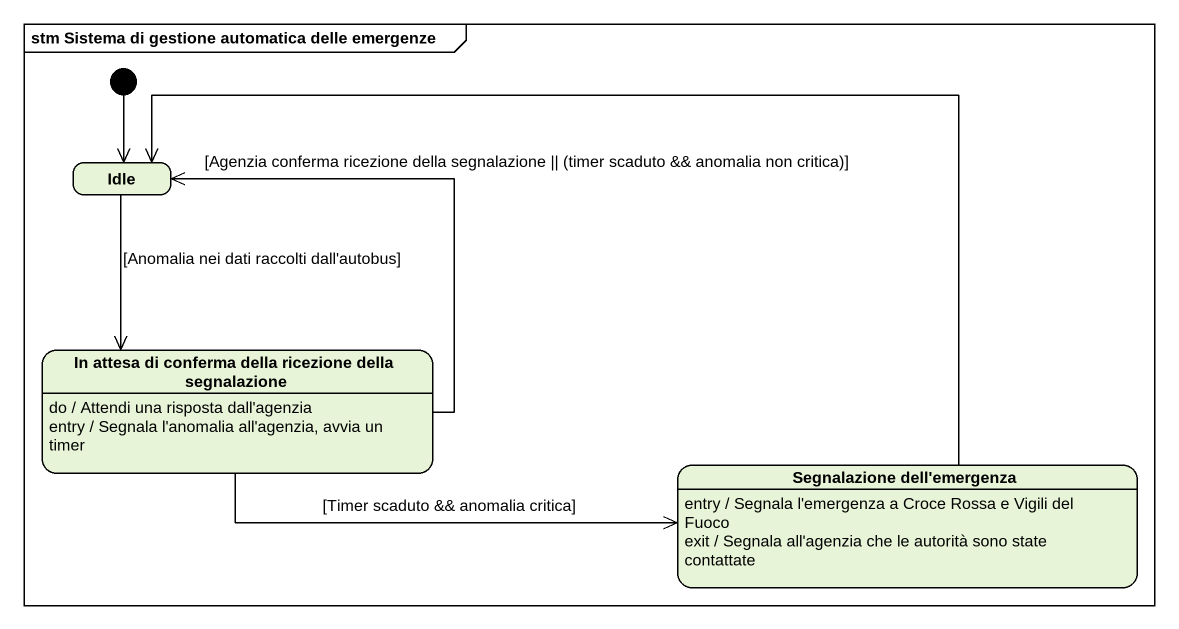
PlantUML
@startuml
mainframe stm Sistema di gestione automatica delle emergenze
hide empty description
state Idle
state "In attesa di conferma della ricezione della segnalazione" as In_attesa_di_conferma_della
In_attesa_di_conferma_della : do / Attendi una risposta dall'agenzia
In_attesa_di_conferma_della : entry / Segnala l'anomalia all'agenzia, avvia un timer
state "Segnalazione dell'emergenza" as Segnalazione_dell_emergenza
Segnalazione_dell_emergenza : entry / Segnala l'emergenza a Croce Rossa e Vigili del Fuoco
Segnalazione_dell_emergenza : exit / Segnala all'agenzia che le autorità sono state contattate
[*] --> Idle
Idle --> In_attesa_di_conferma_della : [Anomalia nei dati raccolti dall'autobus]
In_attesa_di_conferma_della -up-> Idle : [Agenzia conferma ricezione della segnalazione || (timer scaduto && anomalia non critica)]
In_attesa_di_conferma_della -right-> Segnalazione_dell_emergenza : [Timer scaduto && anomalia critica]
Segnalazione_dell_emergenza -left-> Idle
@enduml
